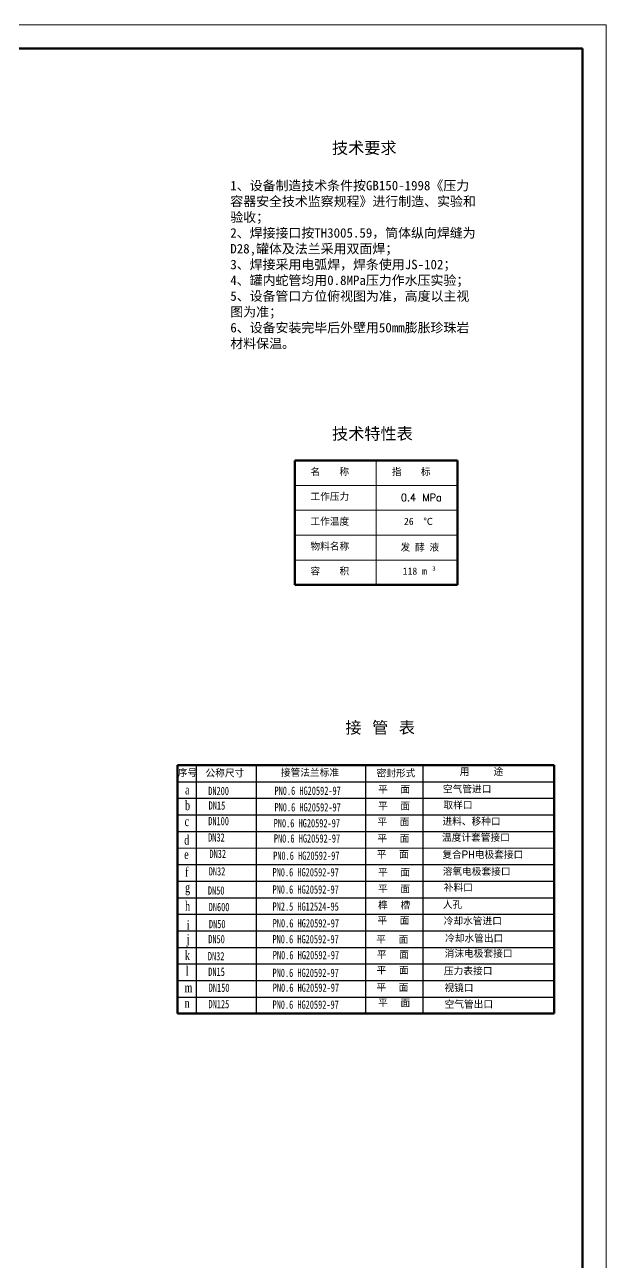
# Model space of a CAD drawing. Header units: millimetres. Extents: x 393 to 989, y 620 to 1461.
# Drawn here: x 744 to 989, y 938 to 1461 of the extents above; entities that cross this region are included whole.
import ezdxf

# ---------------------------------------------------------------- set-up
doc = ezdxf.new("R2010")
doc.units = ezdxf.units.MM
for name, color, linetype, lineweight in [('EQ1', 2, 'Continuous', 20), ('粗实线', 7, 'Continuous', 60), ('细实线', 7, 'Continuous', 20)]:
    doc.layers.add(name, color=color, linetype=linetype, lineweight=lineweight)
doc.styles.get("Standard").update_dxf_attribs({"font": 'txt', "bigfont": 'gbcbig.shx'})
doc.styles.add('样式 1', font='SIMFANG.TTF', dxfattribs={"width": 0.7, "height": 3.5})
doc.styles.add('样式 20', font='TIMES.TTF', dxfattribs={"width": 0.7, "height": 4})

msp = doc.modelspace()

# ---------------------------------------------------------------- linework, layer by layer
at = {"color": 0}
for p, q in [((816.187, 1064.031), (816.187, 1148.031)), ((841.575, 1043.088), (841.575, 1148.031)), ((887.687, 1063.865), (887.687, 1148.031)), ((911.901, 1063.01), (911.901, 1148.031)), ((808.187, 1141.031), (967.187, 1141.031)), ((808.187, 1134.031), (967.187, 1134.031)), ((808.187, 1127.031), (967.187, 1127.031)), ((808.187, 1120.031), (967.187, 1120.031)), ((808.187, 1106.031), (967.187, 1106.031)), ((808.187, 1099.031), (967.187, 1099.031)), ((808.187, 1092.031), (967.187, 1092.031)), ((808.187, 1085.031), (967.187, 1085.031)), ((808.187, 1078.031), (967.187, 1078.031)), ((808.187, 1071.031), (967.187, 1071.031)), ((808.187, 1064.088), (967.187, 1064.088)), ((816.187, 1043.088), (816.187, 1064.451)), ((887.687, 1043.088), (887.687, 1064.088)), ((911.901, 1043.088), (911.901, 1064.178)), ((808.187, 1057.088), (967.187, 1057.088)), ((808.187, 1050.088), (967.187, 1050.088))]:
    msp.add_line(p, q, dxfattribs=at)
at = {"layer": '粗实线'}
for p, q in [((979.236, 1450.707), (418.236, 1450.707)), ((979.236, 629.707), (979.236, 1450.707)), ((857.689, 1276.657), (926.458, 1276.657)), ((857.689, 1276.657), (857.689, 1224.157)), ((926.458, 1276.657), (926.458, 1224.157)), ((857.689, 1224.157), (926.458, 1224.157)), ((808.187, 1148.031), (967.187, 1148.031)), ((808.187, 1064.031), (808.187, 1148.031)), ((967.187, 1064.031), (967.187, 1148.031)), ((808.187, 1043.088), (808.187, 1064.088)), ((967.187, 1043.088), (967.187, 1064.088)), ((808.187, 1043.088), (967.187, 1043.088))]:
    msp.add_line(p, q, dxfattribs=at)
at = {"layer": '细实线'}
for p, q in [((989.236, 1460.707), (393.236, 1460.707)), ((989.236, 619.707), (989.236, 1460.707))]:
    msp.add_line(p, q, dxfattribs=at)
at = {"layer": '细实线', "color": 7}
for p, q in [((892.074, 1276.657), (892.074, 1224.157)), ((857.689, 1266.157), (926.458, 1266.157)), ((857.689, 1255.657), (926.458, 1255.657)), ((857.689, 1245.157), (926.458, 1245.157)), ((857.689, 1234.657), (926.458, 1234.657)), ((808.187, 1113.031), (967.187, 1113.031))]:
    msp.add_line(p, q, dxfattribs=at)

# ---------------------------------------------------------------- texts
at = {"layer": 'EQ1', "color": 7, "char_height": 4, "width": 19.20496, "attachment_point": 1, "style": '样式 20'}
for s, insert in [('a', (811.396, 1139.655)), ('b', (811.396, 1133.014)), ('c', (811.209, 1126.293)), ('d', (811.039, 1118.444)), ('e', (811.039, 1112.38)), ('f', (811.396, 1104.896)), ('g', (811.396, 1098.387)), ('h', (811.396, 1090.547)), ('i', (812.108, 1082.528)), ('j', (812.108, 1076.685)), ('k', (811.338, 1069.688)), ('l', (811.696, 1063.117)), ('m', (811.197, 1056.121)), ('n', (811.197, 1049.622))]:
    msp.add_mtext(s, dxfattribs=dict(at, insert=insert))
at = {"layer": '细实线', "attachment_point": 1}
for s, insert, char_height, width in [('{\\fSimSun|b0|i0|c134|p2;技术要求}', (873.43, 1411.195), 5, 37.98822), ('\\pt2,4;{\\fSimSun|b0|i0|c134|p2;1、设备制造技术条件按GB150-1998《压力容器安全技术监察规程》进行制造、实验和验收；\\P\\ptz;2、焊接接口按TH3005.59，筒体纵向焊缝为D28,罐体及法兰采用双面焊；\\P3、焊接采用电弧焊，焊条使用JS-102；\\P4、罐内蛇管均用0.8MPa压力作水压实验；\\P5、设备管口方位俯视图为准，高度以主视图为准；\\P6、设备安装完毕后外壁用50mm膨胀珍珠岩材料保温。}', (830.502, 1394.801), 4, 103.66529), ('{\\fSimSun|b0|i0|c134|p2;技术特性表}', (873.457, 1290.513), 5, 37.98822), ('{\\fSimSun|b0|i0|c134|p2;名    称}', (864.327, 1273.475), 3, 32.06174), ('{\\fSimSun|b0|i0|c134|p2;指    标}', (898.711, 1273.475), 3, 32.06174), ('{\\fSimSun|b0|i0|c134|p2;工作压力}', (864.327, 1262.975), 3, 32.06174), ('0.4 MPa', (902.496, 1262.555), 3, 32.06174), ('{\\fSimSun|b0|i0|c134|p2;工作温度}', (864.327, 1252.475), 3, 32.06174), ('{\\fSimSun|b0|i0|c134|p2; 26  ℃}', (901.795, 1252.475), 3, 32.06174), ('{\\fSimSun|b0|i0|c134|p2;物料名称}', (864.327, 1241.975), 3, 32.06174), ('{\\fSimSun|b0|i0|c134|p2;发 酵 液}', (902.356, 1241.555), 3, 32.06174), ('{\\fSimSun|b0|i0|c134|p2;容    积}', (864.327, 1231.475), 3, 32.06174), ('{\\fSimSun|b0|i0|c134|p2;118 m}', (903.313, 1231.468), 3, 32.06174), ('{\\fSimSun|b0|i0|c134|p2;接} {\\fSimSun|b0|i0|c134|p2;管} {\\fSimSun|b0|i0|c134|p2;表}', (879.105, 1166.416), 5, 32.06174), ('{\\fSimSun|b0|i0|c134|p2;序号}', (808.342, 1146.349), 3, 32.06174), ('{\\fSimSun|b0|i0|c134|p2;公称尺寸}', (820.039, 1146.222), 3, 32.06174), ('{\\fSimSun|b0|i0|c134|p2;接管法兰标准}', (851.857, 1146.443), 3, 32.06174), ('{\\fSimSun|b0|i0|c134|p2;密封形式}', (892.257, 1146.192), 3, 32.06174), ('{\\fSimSun|b0|i0|c134|p2;用     途}', (927.368, 1146.809), 3, 32.06174), ('{\\fSimSun|b0|i0|c134|p2;平}  {\\fSimSun|b0|i0|c134|p2;面}', (892.893, 1139.309), 3, 32.06174), ('{\\fSimSun|b0|i0|c134|p2;空气管进口}', (920.279, 1139.459), 3, 32.06174), ('{\\fSimSun|b0|i0|c134|p2;平}  {\\fSimSun|b0|i0|c134|p2;面}', (892.893, 1132.312), 3, 32.06174), ('{\\fSimSun|b0|i0|c134|p2;取样口}', (920.487, 1132.668), 3, 32.06174), ('{\\fSimSun|b0|i0|c134|p2;平}  {\\fSimSun|b0|i0|c134|p2;面}', (892.613, 1125.594), 3, 32.06174), ('{\\fSimSun|b0|i0|c134|p2;进料、移种口}', (920.094, 1125.823), 3, 32.06174), ('{\\fSimSun|b0|i0|c134|p2;平}  {\\fSimSun|b0|i0|c134|p2;面}', (892.613, 1118.598), 3, 32.06174), ('{\\fSimSun|b0|i0|c134|p2;温度计套管接口}', (919.879, 1119.011), 3, 32.06174), ('{\\fSimSun|b0|i0|c134|p2;平}  {\\fSimSun|b0|i0|c134|p2;面}', (892.334, 1111.88), 3, 32.06174), ('{\\fSimSun|b0|i0|c134|p2;复合}PH{\\fSimSun|b0|i0|c134|p2;电极套接口}', (920.037, 1111.784), 3, 37.2699), ('{\\fSimSun|b0|i0|c134|p2;平}  {\\fSimSun|b0|i0|c134|p2;面}', (892.893, 1104.309), 3, 32.06174), ('{\\fSimSun|b0|i0|c134|p2;溶氧电极套接口}', (920.185, 1104.654), 3, 32.06174), ('{\\fSimSun|b0|i0|c134|p2;补料口}', (920.639, 1097.884), 3, 32.06174), ('{\\fSimSun|b0|i0|c134|p2;平}  {\\fSimSun|b0|i0|c134|p2;面}', (892.893, 1097.312), 3, 32.06174), ('{\\fSimSun|b0|i0|c134|p2;榫}  {\\fSimSun|b0|i0|c134|p2;槽}', (892.925, 1090.431), 3, 32.06174), ('{\\fSimSun|b0|i0|c134|p2;人孔}', (920.252, 1090.689), 3, 32.06174), ('{\\fSimSun|b0|i0|c134|p2;平}  {\\fSimSun|b0|i0|c134|p2;面}', (892.613, 1083.978), 3, 32.06174), ('{\\fSimSun|b0|i0|c134|p2;冷却水管进口}', (920.617, 1083.764), 3, 32.06174), ('{\\fSimSun|b0|i0|c134|p2;冷却水管出口}', (921.199, 1076.447), 3, 32.06174), ('{\\fSimSun|b0|i0|c134|p2;平}  {\\fSimSun|b0|i0|c134|p2;面}', (892.143, 1075.929), 3, 32.06174), ('{\\fSimSun|b0|i0|c134|p2;平}  {\\fSimSun|b0|i0|c134|p2;面}', (892.421, 1069.508), 3, 32.06174), ('{\\fSimSun|b0|i0|c134|p2;消沫电极套接口}', (921.021, 1070.038), 3, 32.06174), ('{\\fSimSun|b0|i0|c134|p2;平}  {\\fSimSun|b0|i0|c134|p2;面}', (892.286, 1062.995), 3, 32.06174), ('\\pt16;{\\fSimSun|b0|i0|c134|p2;压力表接口}', (920.701, 1062.642), 3, 32.06174), ('{\\fSimSun|b0|i0|c134|p2;平}  {\\fSimSun|b0|i0|c134|p2;面}', (892.188, 1055.676), 3, 32.06174), ('{\\fSimSun|b0|i0|c134|p2;视镜口}', (920.893, 1055.493), 3, 32.06174), ('{\\fSimSun|b0|i0|c134|p2;平}  {\\fSimSun|b0|i0|c134|p2;面}', (892.917, 1049.167), 3, 32.06174), ('{\\fSimSun|b0|i0|c134|p2;空气管出口}', (920.977, 1048.581), 3, 32.06174)]:
    msp.add_mtext(s, dxfattribs=dict(at, insert=insert, char_height=char_height, width=width))
at = {"layer": '细实线', "color": 7, "insert": (915.771, 1231.991), "char_height": 1.8, "width": 10.61687, "attachment_point": 1}
msp.add_mtext('{\\fSimSun|b0|i0|c134|p2;3}', dxfattribs=at)
at = {"layer": '细实线', "color": 7, "char_height": 3.5, "width": 38.13739, "attachment_point": 1, "style": '样式 1'}
for s, insert in [('DN200', (821.189, 1138.89)), ('PN0.6 HG20592-97', (849.164, 1138.976)), ('DN15', (821.356, 1132.722)), ('PN0.6 HG20592-97', (849.164, 1131.979)), ('DN100', (821.189, 1126.163)), ('PN0.6 HG20592-97', (848.817, 1125.261)), ('DN32', (821.148, 1119.236)), ('PN0.6 HG20592-97', (848.884, 1118.823)), ('DN32', (821.707, 1112.322)), ('PN0.6 HG20592-97', (848.605, 1111.547)), ('DN32', (821.386, 1104.922)), ('PN0.6 HG20592-97', (848.325, 1104.551)), ('DN50', (821.037, 1096.848)), ('PN0.6 HG20592-97', (848.325, 1097.275)), ('DN600', (821.381, 1089.865)), ('PN2.5 HG12524-95', (848.322, 1090.074)), ('DN50', (821.469, 1082.672)), ('PN0.6 HG20592-97', (848.404, 1083.002)), ('DN50', (821.189, 1076.31)), ('PN0.6 HG20592-97', (848.305, 1076.285)), ('DN32', (821.024, 1069.104)), ('PN0.6 HG20592-97', (848.433, 1069.564)), ('DN15', (821.189, 1062.532)), ('PN0.6 HG20592-97', (848.325, 1062.079)), ('DN150', (821.386, 1055.781)), ('PN0.6 HG20592-97', (848.415, 1055.804)), ('DN125', (821.298, 1048.861)), ('PN0.6 HG20592-97', (848.325, 1048.644))]:
    msp.add_mtext(s, dxfattribs=dict(at, insert=insert))

doc.saveas('drawing.dxf')
